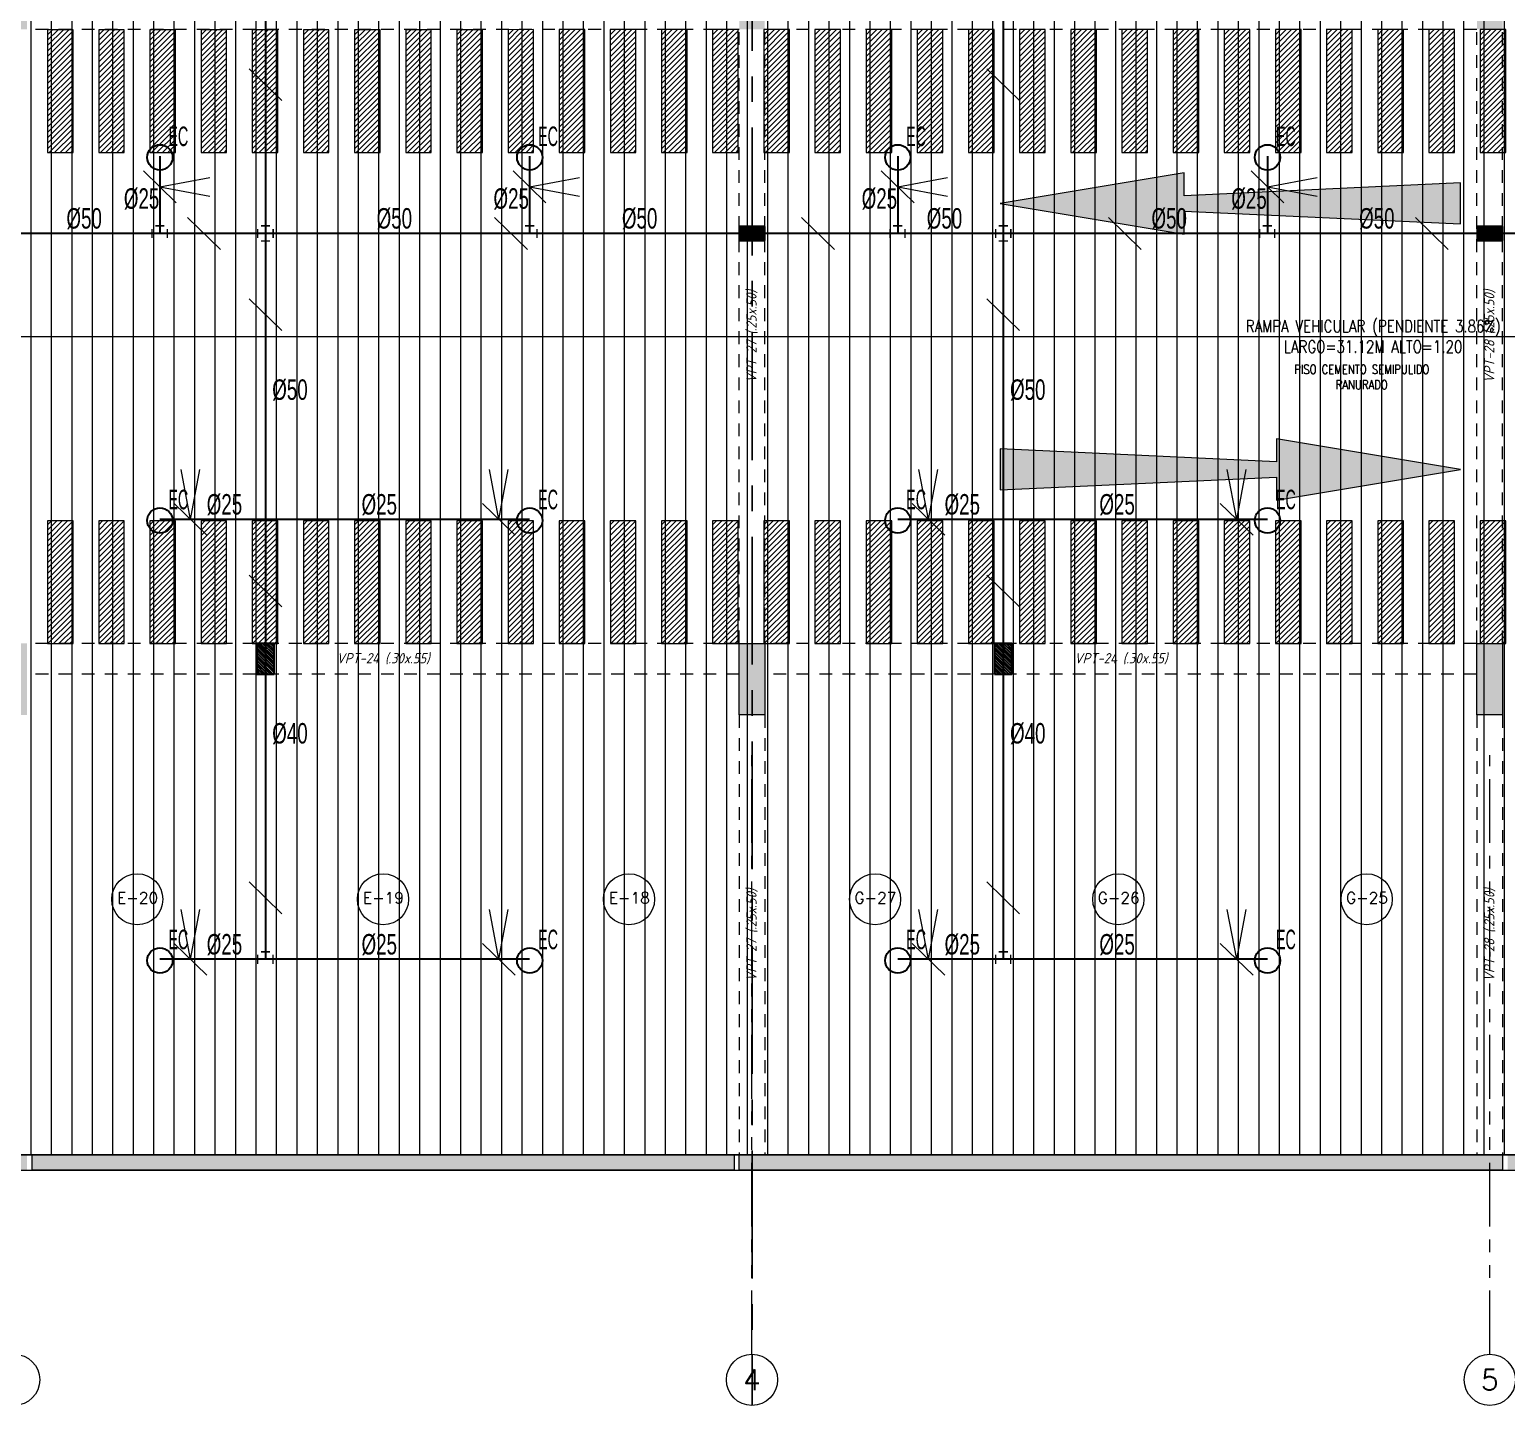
# Model space of a CAD drawing. Header units: millimetres. Extents: x 2085 to 2829, y 1347 to 1643.
# Drawn here: x 2127.97 to 2142.4, y 1440.64 to 1454.09 of the extents above; entities that cross this region are included whole.
import ezdxf
from ezdxf.enums import TextEntityAlignment as Align

# ---------------------------------------------------------------- set-up
doc = ezdxf.new("R2010")
doc.units = ezdxf.units.MM
for name, pattern in [('CENTER', [2, 1.25, -0.25, 0.25, -0.25]), ('DASHED2', [0.375, 0.25, -0.125]), ('HIDDEN', [0.375, 0.25, -0.125]), ('HIDDEN2', [0.1875, 0.125, -0.0625]), ('PHANTOM', [2.5, 1.25, -0.25, 0.25, -0.25, 0.25, -0.25]), ('PHANTOM2', [1.25, 0.625, -0.125, 0.125, -0.125, 0.125, -0.125])]:
    doc.linetypes.add(name, pattern=pattern)
doc.layers.get('0').update_dxf_attribs({"color": 251, "lineweight": 9})
for name, color, linetype, lineweight in [('000 SOS 911 - ACCESORIOS ACI', 3, 'Continuous', 20), ('000 SOS 911 ACCESORIOS', 3, 'Continuous', 20), ('000 SOS 911 ROCIADORES', 5, 'Continuous', 25), ('000 SOS 911 TEXTOS ACI', 7, 'Continuous', 9), ('000 SOS 911 TUB. ENTERRADA  ACI', 5, 'DASHED2', 25), ('000 SOS 911 TUBERIA ACI', 3, 'Continuous', 25), ('A-EJES', 251, 'PHANTOM', 9), ('A-ESTRUCTURA-HATCH', 251, 'Continuous', 13), ('A-ESTRUCTURA-PLACAS', 251, 'Continuous', 13), ('A-ESTRUCTURA-VIGAS', 251, 'HIDDEN2', 13), ('A-HATCH', 251, 'Continuous', 9), ('A-LINEAS', 251, 'Continuous', 9), ('A-MUROS', 251, 'Continuous', 9), ('A-NUMERO ESTAC', 251, 'Continuous', 13), ('A-TEXTO-ACABADO PISO', 251, 'Continuous', 13), ('A-TEXTO-AMBIENTES', 251, 'Continuous', 9), ('A-TEXTO-INDICACIONES', 251, 'Continuous', 13), ('CIRCULACION PEATONAL', 251, 'Continuous', 13)]:
    doc.layers.add(name, color=color, linetype=linetype, lineweight=lineweight)
doc.layers.add('A-ETAPAS', color=251, linetype='Continuous', lineweight=9, plot=False)
doc.layers.add('A_50_Vigas Chata', color=251, linetype='HIDDEN', lineweight=13, plot=False)
doc.styles.add('APPIA -TEXTOS-GENERALES', font='isocp.shx', dxfattribs={"oblique": 15})
doc.styles.add('PIPE', font='ARIALN.TTF', dxfattribs={"width": 0.8})
doc.styles.add('ROMANS', font='romans.shx', dxfattribs={"width": 0.8})

# ---------------------------------------------------------------- blocks, each defined once
blk = doc.blocks.new('002')
at = {"layer": '000 SOS 911 ROCIADORES'}
blk.add_circle((2884.506, 1470.177, 0), 0.0952, dxfattribs=at)
at = {"layer": '000 SOS 911 ROCIADORES', "color": 5, "style": 'PIPE', "width": 0.641273}
blk.add_text('EC', height=0.1469, dxfattribs=at).set_placement((2884.569, 1470.262, 0), (2884.719, 1470.262, 0), align=Align.FIT)
blk = doc.blocks.new('003')
at = {"layer": '000 SOS 911 ROCIADORES', "xscale": 1.3, "yscale": 1.3, "zscale": 1.3}
blk.add_blockref('002', (-841.839, -416.766, 0), dxfattribs=at)
blk = doc.blocks.new('PASE EN VIGA')
at = {"layer": '000 SOS 911 TUB. ENTERRADA  ACI'}
h = blk.add_hatch(dxfattribs=at)
h.set_pattern_fill('ANSI31', color=6, scale=0.0046)
h.paths.add_polyline_path([(2188.783, 1180.57), (2188.783, 1180.71), (2188.533, 1180.71), (2188.533, 1180.57)])
at = {"layer": '000 SOS 911 TUB. ENTERRADA  ACI', "color": 6, "linetype": 'ByBlock'}
blk.add_lwpolyline([(2188.533, 1180.57), (2188.783, 1180.57), (2188.783, 1180.71), (2188.533, 1180.71)], close=True, dxfattribs=at)
blk = doc.blocks.new('007')
at = {"layer": '000 SOS 911 - ACCESORIOS ACI'}
for q in [(26830.838, -4054.765, 0), (26831.022, -4054.765, 0)]:
    blk.add_line((26830.93, -4055.252, 0), q, dxfattribs=at)
blk = doc.blocks.new('ACCS.ELBOW.90')
at = {"layer": '000 SOS 911 - ACCESORIOS ACI', "color": 100}
for p, q in [((0.098, 0.168), (-0.098, 0.168)), ((0.168, -0.098), (0.168, 0.098))]:
    blk.add_line(p, q, dxfattribs=at)
at = {"layer": '000 SOS 911 - ACCESORIOS ACI', "color": 9}
for p in [(0, 0.168), (0.168, 0)]:
    blk.add_line(p, (0, 0), dxfattribs=at)
blk = doc.blocks.new('EST P2')
at = {"layer": 'A-ESTRUCTURA-HATCH'}
h = blk.add_hatch(color=256, dxfattribs=at)
h.dxf.hatch_style = 1
h.paths.add_polyline_path([(-19.425, 5.95), (-23.374, 5.95), (-23.374, 5), (-25.49, 5), (-25.49, 4.85), (-23.224, 4.85), (-23.224, 5.75), (-19.575, 5.75), (-19.575, 4.85), (-18.03, 4.85), (-18.03, 5), (-19.425, 5)])
h.paths.add_polyline_path([(-25.54, 5), (-32.4, 5), (-32.4, 4.85), (-25.54, 4.85)])
h.paths.add_polyline_path([(-32.45, 5), (-39.91, 5), (-39.91, 4.85), (-32.45, 4.85)])
h.paths.add_polyline_path([(-39.96, 5), (-44.735, 5), (-44.735, 4.85), (-39.96, 4.85)])
h.paths.add_polyline_path([(-44.785, 5.05), (-45.035, 5.05), (-45.035, 0.15), (-47.24, 0.15), (-47.24, -0.15), (-44.785, -0.15)])
h.paths.add_polyline_path([(-46.99, -0.2), (-47.24, -0.2), (-47.24, -6.1), (-46.99, -6.1)])
h.paths.add_polyline_path([(-46.99, -6.15), (-47.24, -6.15), (-47.24, -11.4), (-46.99, -11.4)])
h.paths.add_polyline_path([(-39.96, -11.15), (-46.94, -11.15), (-46.94, -11.3), (-39.96, -11.3)])
h.paths.add_polyline_path([(-32.45, -11.15), (-39.91, -11.15), (-39.91, -11.3), (-32.45, -11.3)])
h.paths.add_polyline_path([(-25.54, -11.15), (-32.4, -11.15), (-32.4, -11.3), (-25.54, -11.3)])
h.paths.add_polyline_path([(-18.03, -11.15), (-25.49, -11.15), (-25.49, -11.3), (-18.03, -11.3)])
h.paths.add_polyline_path([(-11.12, -11.15), (-17.98, -11.15), (-17.98, -11.3), (-11.12, -11.3)])
h.paths.add_polyline_path([(-3.61, -11.15), (-11.07, -11.15), (-11.07, -11.3), (-3.61, -11.3)])
h.paths.add_polyline_path([(3.6, -11.15), (-3.56, -11.15), (-3.56, -11.3), (3.6, -11.3)])
h.paths.add_polyline_path([(12.2, -11.15), (3.65, -11.15), (3.65, -11.3), (12.2, -11.3)])
h.paths.add_polyline_path([(18.02, -11.15), (12.25, -11.15), (12.25, -11.3), (18.02, -11.3)])
h.paths.add_polyline_path([(23.02, -11.15), (18.07, -11.15), (18.07, -11.3), (23.02, -11.3)])
h.paths.add_polyline_path([(30.23, -11.15), (23.07, -11.15), (23.07, -11.3), (30.23, -11.3)])
h.paths.add_polyline_path([(35.53, -11.15), (30.28, -11.15), (30.28, -11.3), (35.53, -11.3)])
h.paths.add_polyline_path([(43.04, -11.15), (35.58, -11.15), (35.58, -11.3), (43.04, -11.3)])
h.paths.add_polyline_path([(49.95, -11.15), (43.09, -11.15), (43.09, -11.3), (49.95, -11.3)])
h.paths.add_polyline_path([(57.46, -11.15), (50, -11.15), (50, -11.3), (57.46, -11.3)])
h.paths.add_polyline_path([(64.37, -11.15), (57.51, -11.15), (57.51, -11.3), (64.37, -11.3)])
h.paths.add_polyline_path([(71.88, -11.15), (64.42, -11.15), (64.42, -11.3), (71.88, -11.3)])
h.paths.add_polyline_path([(59.801, -0.15), (60.001, -0.15, -0.616916), (65.272, 2.496), (65.272, -0.15), (65.422, -0.15), (65.422, 2.378, -0.221665), (66.601, -0.15), (66.801, -0.15, 0.99999)], flags=0)
h.paths.add_polyline_path([(72.801, -0.15), (73.001, -0.15, 1), (53.601, -0.15), (53.801, -0.15, -1)])
h.paths.add_polyline_path([(53.376, 5), (51.865, 5), (51.865, 4.85), (53.376, 4.85)])
h.paths.add_polyline_path([(51.865, 5), (47.915, 5), (47.915, -0.15), (50.25, -0.15), (50.25, 0), (48.065, 0), (48.065, 2.05), (50.015, 2.05), (50.015, 2.2), (48.065, 2.2), (48.065, 4.85), (51.715, 4.85), (51.715, 1.9), (51.865, 1.9), (51.865, 4.85), (51.865, 4.85)])
h.paths.add_polyline_path([(47.865, 5), (43.09, 5), (43.09, 4.85), (47.865, 4.85)])
h.paths.add_polyline_path([(43.04, 5), (35.58, 5), (35.58, 4.85), (43.04, 4.85)])
h.paths.add_polyline_path([(32.726, 5.95), (28.776, 5.95), (28.776, 5), (23.07, 5), (23.07, 4.85), (28.926, 4.85), (28.926, 5.75), (32.576, 5.75), (32.576, 4.85), (35.53, 4.85), (35.53, 5), (32.726, 5)])
h.paths.add_polyline_path([(23.02, 5), (18.07, 5), (18.07, 4.85), (23.02, 4.85)])
h.paths.add_polyline_path([(18.02, 5), (12.25, 5), (12.25, 4.85), (18.02, 4.85)])
h.paths.add_polyline_path([(12.2, 5), (5.876, 5), (5.876, 4.85), (12.2, 4.85)])
h.paths.add_polyline_path([(3.775, 5), (-3.56, 5), (-3.56, 4.85), (-0.175, 4.85), (-0.175, -0.151), (1.925, -0.151), (1.925, 0), (-0.025, 0), (-0.025, 2.05), (3.775, 2.05), (3.775, 2.2), (-0.025, 2.2), (-0.025, 4.85), (3.625, 4.85), (3.625, 3.2), (3.775, 3.2)])
h.paths.add_polyline_path([(-3.61, 5), (-11.07, 5), (-11.07, 4.85), (-3.61, 4.85)])
h.paths.add_polyline_path([(-11.12, 5), (-17.98, 5), (-17.98, 4.85), (-11.12, 4.85)])
h = blk.add_hatch(color=256, dxfattribs=at)
h.dxf.hatch_style = 1
h.paths.add_polyline_path([(-3.56, -6.15), (-3.31, -6.15), (-3.31, -6.85), (-3.56, -6.85)])
h.paths.add_polyline_path([(-3.56, 0.55), (-3.31, 0.55), (-3.31, -0.15), (-3.56, -0.15)])
h.paths.add_polyline_path([(-3.86, -6.15), (-3.61, -6.15), (-3.61, -6.85), (-3.86, -6.85)])
h.paths.add_polyline_path([(-3.86, 0.55), (-3.61, 0.55), (-3.61, -0.15), (-3.86, -0.15)])
h.paths.add_polyline_path([(-11.07, -6.15), (-10.82, -6.15), (-10.82, -6.85), (-11.07, -6.85)])
h.paths.add_polyline_path([(-11.07, 0.55), (-10.82, 0.55), (-10.82, -0.15), (-11.07, -0.15)])
h.paths.add_polyline_path([(-18.28, -6.15), (-18.03, -6.15), (-18.03, -6.85), (-18.28, -6.85)])
h.paths.add_polyline_path([(-18.28, 0.55), (-18.03, 0.55), (-18.03, -0.15), (-18.28, -0.15)])
h.paths.add_polyline_path([(-25.49, -6.15), (-25.24, -6.15), (-25.24, -6.85), (-25.49, -6.85)])
h.paths.add_polyline_path([(-25.49, 0.55), (-25.24, 0.55), (-25.24, -0.15), (-25.49, -0.15)])
h.paths.add_polyline_path([(-32.7, -6.15), (-32.45, -6.15), (-32.45, -6.85), (-32.7, -6.85)])
h.paths.add_polyline_path([(-32.7, 0.55), (-32.45, 0.55), (-32.45, -0.15), (-32.7, -0.15)])
h.paths.add_polyline_path([(-39.91, -6.15), (-39.66, -6.15), (-39.66, -6.85), (-39.91, -6.85)])
h.paths.add_polyline_path([(-39.91, 0.55), (-39.66, 0.55), (-39.66, -0.15), (-39.91, -0.15)])
h.paths.add_polyline_path([(3.65, -6.15), (3.9, -6.15), (3.9, -6.85), (3.65, -6.85)])
h.paths.add_polyline_path([(3.626, 0.55), (3.9, 0.55), (3.9, -0.15), (3.626, -0.15)])
h.paths.add_polyline_path([(42.79, -6.15), (43.04, -6.15), (43.04, -6.85), (42.79, -6.85)])
h.paths.add_polyline_path([(42.79, 0.55), (43.04, 0.55), (43.04, -0.15), (42.79, -0.15)])
h.paths.add_polyline_path([(35.58, -6.15), (35.83, -6.15), (35.83, -6.85), (35.58, -6.85)])
h.paths.add_polyline_path([(35.58, 0.55), (35.83, 0.55), (35.83, -0.15), (35.58, -0.15)])
h.paths.add_polyline_path([(35.28, -6.15), (35.53, -6.15), (35.53, -6.85), (35.28, -6.85)])
h.paths.add_polyline_path([(35.28, 0.55), (35.53, 0.55), (35.53, -0.15), (35.28, -0.15)])
h.paths.add_polyline_path([(30.28, -6.15), (30.53, -6.15), (30.53, -6.85), (30.28, -6.85)])
h.paths.add_polyline_path([(30.28, 0.55), (30.53, 0.55), (30.53, -0.15), (30.28, -0.15)])
h.paths.add_polyline_path([(23.07, -6.15), (23.32, -6.15), (23.32, -6.85), (23.07, -6.85)])
h.paths.add_polyline_path([(23.07, 0.55), (23.32, 0.55), (23.32, -0.15), (23.07, -0.15)])
h.paths.add_polyline_path([(18.07, -6.15), (18.32, -6.15), (18.32, -6.85), (18.07, -6.85)])
h.paths.add_polyline_path([(18.07, 0.55), (18.32, 0.55), (18.32, -0.15), (18.07, -0.15)])
h.paths.add_polyline_path([(10.86, -6.15), (11.11, -6.15), (11.11, -6.85), (10.86, -6.85)])
h.paths.add_polyline_path([(10.86, 0.55), (11.11, 0.55), (11.11, -0.15), (10.86, -0.15)])
h.paths.add_polyline_path([(71.63, -6.15), (71.88, -6.15), (71.88, -6.85), (71.63, -6.85)])
h.paths.add_polyline_path([(64.42, -6.15), (64.67, -6.15), (64.67, -6.85), (64.42, -6.85)])
h.paths.add_polyline_path([(57.21, -6.15), (57.46, -6.15), (57.46, -6.85), (57.21, -6.85)])
h.paths.add_polyline_path([(50, -6.15), (50.25, -6.15), (50.25, -6.85), (50, -6.85)])
at = {"layer": 'A-ESTRUCTURA-PLACAS'}
for points in [[(-25.49, -6.15), (-25.24, -6.15), (-25.24, -6.85), (-25.49, -6.85)], [(-18.28, -6.15), (-18.03, -6.15), (-18.03, -6.85), (-18.28, -6.85)], [(-25.54, -11.3), (-32.4, -11.3), (-32.4, -11.15), (-25.54, -11.15)]]:
    blk.add_lwpolyline(points, close=True, dxfattribs=at)
blk.add_lwpolyline([(-18.03, -11.15), (-18.03, -11.3), (-25.49, -11.3), (-25.49, -11.15), (-18.03, -11.15)], dxfattribs=at)
at = {"layer": 'A-ESTRUCTURA-VIGAS'}
for points in [[(-25.49, -0.15), (-32.45, -0.15)], [(-25.49, -6.15), (-25.49, -0.15)], [(-25.24, -6.15), (-25.24, -0.15)], [(-18.28, -0.15), (-25.24, -0.15)], [(-18.28, -6.15), (-18.28, -0.15)], [(-18.03, -6.15), (-18.03, -0.15)], [(-25.49, -6.15), (-32.45, -6.15)], [(-18.28, -6.15), (-25.24, -6.15)], [(-25.49, -6.45), (-32.45, -6.45)], [(-18.28, -6.45), (-25.24, -6.45)], [(-25.49, -6.85), (-25.49, -11.15)], [(-25.24, -6.85), (-25.24, -11.15)], [(-18.28, -6.85), (-18.28, -11.15)], [(-18.03, -6.85), (-18.03, -11.15)]]:
    blk.add_lwpolyline(points, dxfattribs=at)
at = {"layer": 'A_50_Vigas Chata', "char_height": 0.1, "attachment_point": 5, "rotation": 90, "style": 'APPIA -TEXTOS-GENERALES'}
for s, insert in [('VPT-27 (.25x.50)', (-25.365, -3.15)), ('VPT-28 (.25x.50)', (-18.155, -3.15)), ('VPT-27 (.25x.50)', (-25.365, -9)), ('VPT-28 (.25x.50)', (-18.155, -9))]:
    blk.add_mtext(s, dxfattribs=dict(at, insert=insert))
at = {"layer": 'A_50_Vigas Chata', "char_height": 0.1, "attachment_point": 5, "style": 'APPIA -TEXTOS-GENERALES'}
for insert in [(-28.97, -6.3), (-21.76, -6.3)]:
    blk.add_mtext('VPT-24 (.30x.55)', dxfattribs=dict(at, insert=insert))
blk = doc.blocks.new('*U225')
at = {"layer": 'CIRCULACION PEATONAL'}
h = blk.add_hatch(dxfattribs=at)
h.set_pattern_fill('ANSI31', color=256, scale=0.3)
h.set_pattern_definition([(45, (88.250368, 0), (-0.0265165, 0.0265165), [])])
h.paths.add_polyline_path([(88.547, 0.228), (88.297, 0.228), (88.297, -0.972), (88.547, -0.972)])
h = blk.add_hatch(dxfattribs=at)
h.set_pattern_fill('ANSI31', color=256, scale=0.3)
h.set_pattern_definition([(45, (88.750368, 0), (-0.0265165, 0.0265165), [])])
h.paths.add_polyline_path([(89.047, 0.228), (88.797, 0.228), (88.797, -0.972), (89.047, -0.972)])
h = blk.add_hatch(dxfattribs=at)
h.set_pattern_fill('ANSI31', color=256, scale=0.3)
h.set_pattern_definition([(45, (89.250368, 0), (-0.0265165, 0.0265165), [])])
h.paths.add_polyline_path([(89.547, 0.228), (89.297, 0.228), (89.297, -0.972), (89.547, -0.972)])
h = blk.add_hatch(dxfattribs=at)
h.set_pattern_fill('ANSI31', color=256, scale=0.3)
h.set_pattern_definition([(45, (89.750368, 0), (-0.0265165, 0.0265165), [])])
h.paths.add_polyline_path([(90.047, 0.228), (89.797, 0.228), (89.797, -0.972), (90.047, -0.972)])
h = blk.add_hatch(dxfattribs=at)
h.set_pattern_fill('ANSI31', color=256, scale=0.3)
h.set_pattern_definition([(45, (90.250368, 0), (-0.0265165, 0.0265165), [])])
h.paths.add_polyline_path([(90.547, 0.228), (90.297, 0.228), (90.297, -0.972), (90.547, -0.972)])
h = blk.add_hatch(dxfattribs=at)
h.set_pattern_fill('ANSI31', color=256, scale=0.3)
h.set_pattern_definition([(45, (90.750368, 0), (-0.0265165, 0.0265165), [])])
h.paths.add_polyline_path([(91.047, 0.228), (90.797, 0.228), (90.797, -0.972), (91.047, -0.972)])
h = blk.add_hatch(dxfattribs=at)
h.set_pattern_fill('ANSI31', color=256, scale=0.3)
h.set_pattern_definition([(45, (91.250368, 0), (-0.0265165, 0.0265165), [])])
h.paths.add_polyline_path([(91.547, 0.228), (91.297, 0.228), (91.297, -0.972), (91.547, -0.972)])
h = blk.add_hatch(dxfattribs=at)
h.set_pattern_fill('ANSI31', color=256, scale=0.3)
h.set_pattern_definition([(45, (91.750368, 0), (-0.0265165, 0.0265165), [])])
h.paths.add_polyline_path([(92.047, 0.228), (91.797, 0.228), (91.797, -0.972), (92.047, -0.972)])
h = blk.add_hatch(dxfattribs=at)
h.set_pattern_fill('ANSI31', color=256, scale=0.3)
h.set_pattern_definition([(45, (92.250368, 0), (-0.0265165, 0.0265165), [])])
h.paths.add_polyline_path([(92.547, 0.228), (92.297, 0.228), (92.297, -0.972), (92.547, -0.972)])
h = blk.add_hatch(dxfattribs=at)
h.set_pattern_fill('ANSI31', color=256, scale=0.3)
h.set_pattern_definition([(45, (92.750368, 0), (-0.0265165, 0.0265165), [])])
h.paths.add_polyline_path([(93.047, 0.228), (92.797, 0.228), (92.797, -0.972), (93.047, -0.972)])
h = blk.add_hatch(dxfattribs=at)
h.set_pattern_fill('ANSI31', color=256, scale=0.3)
h.set_pattern_definition([(45, (93.250368, 0), (-0.0265165, 0.0265165), [])])
h.paths.add_polyline_path([(93.547, 0.228), (93.297, 0.228), (93.297, -0.972), (93.547, -0.972)])
h = blk.add_hatch(dxfattribs=at)
h.set_pattern_fill('ANSI31', color=256, scale=0.3)
h.set_pattern_definition([(45, (93.750368, 0), (-0.0265165, 0.0265165), [])])
h.paths.add_polyline_path([(94.047, 0.228), (93.797, 0.228), (93.797, -0.972), (94.047, -0.972)])
h = blk.add_hatch(dxfattribs=at)
h.set_pattern_fill('ANSI31', color=256, scale=0.3)
h.set_pattern_definition([(45, (94.250368, 0), (-0.0265165, 0.0265165), [])])
h.paths.add_polyline_path([(94.547, 0.228), (94.297, 0.228), (94.297, -0.972), (94.547, -0.972)])
h = blk.add_hatch(dxfattribs=at)
h.set_pattern_fill('ANSI31', color=256, scale=0.3)
h.set_pattern_definition([(45, (94.750368, 0), (-0.0265165, 0.0265165), [])])
h.paths.add_polyline_path([(95.047, 0.228), (94.797, 0.228), (94.797, -0.972), (95.047, -0.972)])
h = blk.add_hatch(dxfattribs=at)
h.set_pattern_fill('ANSI31', color=256, scale=0.3)
h.set_pattern_definition([(45, (95.250368, 0), (-0.0265165, 0.0265165), [])])
h.paths.add_polyline_path([(95.547, 0.228), (95.297, 0.228), (95.297, -0.972), (95.547, -0.972)])
h = blk.add_hatch(dxfattribs=at)
h.set_pattern_fill('ANSI31', color=256, scale=0.3)
h.set_pattern_definition([(45, (95.750368, 0), (-0.0265165, 0.0265165), [])])
h.paths.add_polyline_path([(96.047, 0.228), (95.797, 0.228), (95.797, -0.972), (96.047, -0.972)])
h = blk.add_hatch(dxfattribs=at)
h.set_pattern_fill('ANSI31', color=256, scale=0.3)
h.set_pattern_definition([(45, (96.250368, 0), (-0.0265165, 0.0265165), [])])
h.paths.add_polyline_path([(96.547, 0.228), (96.297, 0.228), (96.297, -0.972), (96.547, -0.972)])
h = blk.add_hatch(dxfattribs=at)
h.set_pattern_fill('ANSI31', color=256, scale=0.3)
h.set_pattern_definition([(45, (96.750368, 0), (-0.0265165, 0.0265165), [])])
h.paths.add_polyline_path([(97.047, 0.228), (96.797, 0.228), (96.797, -0.972), (97.047, -0.972)])
h = blk.add_hatch(dxfattribs=at)
h.set_pattern_fill('ANSI31', color=256, scale=0.3)
h.set_pattern_definition([(45, (97.250368, 0), (-0.0265165, 0.0265165), [])])
h.paths.add_polyline_path([(97.547, 0.228), (97.297, 0.228), (97.297, -0.972), (97.547, -0.972)])
h = blk.add_hatch(dxfattribs=at)
h.set_pattern_fill('ANSI31', color=256, scale=0.3)
h.set_pattern_definition([(45, (97.750368, 0), (-0.0265165, 0.0265165), [])])
h.paths.add_polyline_path([(98.047, 0.228), (97.797, 0.228), (97.797, -0.972), (98.047, -0.972)])
h = blk.add_hatch(dxfattribs=at)
h.set_pattern_fill('ANSI31', color=256, scale=0.3)
h.set_pattern_definition([(45, (98.250368, 0), (-0.0265165, 0.0265165), [])])
h.paths.add_polyline_path([(98.547, 0.228), (98.297, 0.228), (98.297, -0.972), (98.547, -0.972)])
h = blk.add_hatch(dxfattribs=at)
h.set_pattern_fill('ANSI31', color=256, scale=0.3)
h.set_pattern_definition([(45, (98.750368, 0), (-0.0265165, 0.0265165), [])])
h.paths.add_polyline_path([(99.047, 0.228), (98.797, 0.228), (98.797, -0.972), (99.047, -0.972)])
h = blk.add_hatch(dxfattribs=at)
h.set_pattern_fill('ANSI31', color=256, scale=0.3)
h.set_pattern_definition([(45, (99.250368, 0), (-0.0265165, 0.0265165), [])])
h.paths.add_polyline_path([(99.547, 0.228), (99.297, 0.228), (99.297, -0.972), (99.547, -0.972)])
h = blk.add_hatch(dxfattribs=at)
h.set_pattern_fill('ANSI31', color=256, scale=0.3)
h.set_pattern_definition([(45, (99.750368, 0), (-0.0265165, 0.0265165), [])])
h.paths.add_polyline_path([(100.047, 0.228), (99.797, 0.228), (99.797, -0.972), (100.047, -0.972)])
h = blk.add_hatch(dxfattribs=at)
h.set_pattern_fill('ANSI31', color=256, scale=0.3)
h.set_pattern_definition([(45, (100.250368, 0), (-0.0265165, 0.0265165), [])])
h.paths.add_polyline_path([(100.547, 0.228), (100.297, 0.228), (100.297, -0.972), (100.547, -0.972)])
h = blk.add_hatch(dxfattribs=at)
h.set_pattern_fill('ANSI31', color=256, scale=0.3)
h.set_pattern_definition([(45, (100.750368, 0), (-0.0265165, 0.0265165), [])])
h.paths.add_polyline_path([(101.047, 0.228), (100.797, 0.228), (100.797, -0.972), (101.047, -0.972)])
h = blk.add_hatch(dxfattribs=at)
h.set_pattern_fill('ANSI31', color=256, scale=0.3)
h.set_pattern_definition([(45, (101.250368, 0), (-0.0265165, 0.0265165), [])])
h.paths.add_polyline_path([(101.547, 0.228), (101.297, 0.228), (101.297, -0.972), (101.547, -0.972)])
h = blk.add_hatch(dxfattribs=at)
h.set_pattern_fill('ANSI31', color=256, scale=0.3)
h.set_pattern_definition([(45, (101.750368, 0), (-0.0265165, 0.0265165), [])])
h.paths.add_polyline_path([(102.047, 0.228), (101.797, 0.228), (101.797, -0.972), (102.047, -0.972)])
h = blk.add_hatch(dxfattribs=at)
h.set_pattern_fill('ANSI31', color=256, scale=0.3)
h.set_pattern_definition([(45, (102.250368, 0), (-0.0265165, 0.0265165), [])])
h.paths.add_polyline_path([(102.547, 0.228), (102.297, 0.228), (102.297, -0.972), (102.547, -0.972)])
for points in [[(88.297, -0.972), (88.547, -0.972), (88.547, 0.228), (88.297, 0.228)], [(88.797, -0.972), (89.047, -0.972), (89.047, 0.228), (88.797, 0.228)], [(89.297, -0.972), (89.547, -0.972), (89.547, 0.228), (89.297, 0.228)], [(89.797, -0.972), (90.047, -0.972), (90.047, 0.228), (89.797, 0.228)], [(90.297, -0.972), (90.547, -0.972), (90.547, 0.228), (90.297, 0.228)], [(90.797, -0.972), (91.047, -0.972), (91.047, 0.228), (90.797, 0.228)], [(91.297, -0.972), (91.547, -0.972), (91.547, 0.228), (91.297, 0.228)], [(91.797, -0.972), (92.047, -0.972), (92.047, 0.228), (91.797, 0.228)], [(92.297, -0.972), (92.547, -0.972), (92.547, 0.228), (92.297, 0.228)], [(92.797, -0.972), (93.047, -0.972), (93.047, 0.228), (92.797, 0.228)], [(93.297, -0.972), (93.547, -0.972), (93.547, 0.228), (93.297, 0.228)], [(93.797, -0.972), (94.047, -0.972), (94.047, 0.228), (93.797, 0.228)], [(94.297, -0.972), (94.547, -0.972), (94.547, 0.228), (94.297, 0.228)], [(94.797, -0.972), (95.047, -0.972), (95.047, 0.228), (94.797, 0.228)], [(95.297, -0.972), (95.547, -0.972), (95.547, 0.228), (95.297, 0.228)], [(95.797, -0.972), (96.047, -0.972), (96.047, 0.228), (95.797, 0.228)], [(96.297, -0.972), (96.547, -0.972), (96.547, 0.228), (96.297, 0.228)], [(96.797, -0.972), (97.047, -0.972), (97.047, 0.228), (96.797, 0.228)], [(97.297, -0.972), (97.547, -0.972), (97.547, 0.228), (97.297, 0.228)], [(97.797, -0.972), (98.047, -0.972), (98.047, 0.228), (97.797, 0.228)], [(98.297, -0.972), (98.547, -0.972), (98.547, 0.228), (98.297, 0.228)], [(98.797, -0.972), (99.047, -0.972), (99.047, 0.228), (98.797, 0.228)], [(99.297, -0.972), (99.547, -0.972), (99.547, 0.228), (99.297, 0.228)], [(99.797, -0.972), (100.047, -0.972), (100.047, 0.228), (99.797, 0.228)], [(100.297, -0.972), (100.547, -0.972), (100.547, 0.228), (100.297, 0.228)], [(100.797, -0.972), (101.047, -0.972), (101.047, 0.228), (100.797, 0.228)], [(101.297, -0.972), (101.547, -0.972), (101.547, 0.228), (101.297, 0.228)], [(101.797, -0.972), (102.047, -0.972), (102.047, 0.228), (101.797, 0.228)], [(102.297, -0.972), (102.547, -0.972), (102.547, 0.228), (102.297, 0.228)]]:
    blk.add_lwpolyline(points, close=True, dxfattribs=at)
blk = doc.blocks.new('EJES 1P')
at = {"layer": 'A-EJES', "linetype": 'PHANTOM2'}
for points in [[(19.644, -18.151), (19.644, -12.292)], [(26.854, -18.151), (26.854, -12.292)]]:
    blk.add_lwpolyline(points, dxfattribs=at)
at = {"layer": 'A-EJES', "linetype": 'Continuous'}
for centre in [(12.434, -18.398), (19.644, -18.398), (26.854, -18.398)]:
    blk.add_circle(centre, 0.25, dxfattribs=at)
at = {"layer": 'A-EJES', "linetype": 'Continuous', "style": 'ROMANS'}
for s, p in [('4', (19.644, -18.398)), ('5', (26.854, -18.398))]:
    blk.add_text(s, height=0.2, dxfattribs=at).set_placement(p, align=Align.MIDDLE_CENTER)
blk = doc.blocks.new('*U223')
at = {"layer": 'CIRCULACION PEATONAL'}
h = blk.add_hatch(dxfattribs=at)
h.set_pattern_fill('ANSI31', color=256, scale=0.3)
h.set_pattern_definition([(45, (79.250368, 0), (-0.0265165, 0.0265165), [])])
h.paths.add_polyline_path([(79.547, 0.228), (79.297, 0.228), (79.297, -0.972), (79.547, -0.972)])
h = blk.add_hatch(dxfattribs=at)
h.set_pattern_fill('ANSI31', color=256, scale=0.3)
h.set_pattern_definition([(45, (79.750368, 0), (-0.0265165, 0.0265165), [])])
h.paths.add_polyline_path([(80.047, 0.228), (79.797, 0.228), (79.797, -0.972), (80.047, -0.972)])
h = blk.add_hatch(dxfattribs=at)
h.set_pattern_fill('ANSI31', color=256, scale=0.3)
h.set_pattern_definition([(45, (80.250368, 0), (-0.0265165, 0.0265165), [])])
h.paths.add_polyline_path([(80.547, 0.228), (80.297, 0.228), (80.297, -0.972), (80.547, -0.972)])
h = blk.add_hatch(dxfattribs=at)
h.set_pattern_fill('ANSI31', color=256, scale=0.3)
h.set_pattern_definition([(45, (80.750368, 0), (-0.0265165, 0.0265165), [])])
h.paths.add_polyline_path([(81.047, 0.228), (80.797, 0.228), (80.797, -0.972), (81.047, -0.972)])
h = blk.add_hatch(dxfattribs=at)
h.set_pattern_fill('ANSI31', color=256, scale=0.3)
h.set_pattern_definition([(45, (81.250368, 0), (-0.0265165, 0.0265165), [])])
h.paths.add_polyline_path([(81.547, 0.228), (81.297, 0.228), (81.297, -0.972), (81.547, -0.972)])
h = blk.add_hatch(dxfattribs=at)
h.set_pattern_fill('ANSI31', color=256, scale=0.3)
h.set_pattern_definition([(45, (81.750368, 0), (-0.0265165, 0.0265165), [])])
h.paths.add_polyline_path([(82.047, 0.228), (81.797, 0.228), (81.797, -0.972), (82.047, -0.972)])
h = blk.add_hatch(dxfattribs=at)
h.set_pattern_fill('ANSI31', color=256, scale=0.3)
h.set_pattern_definition([(45, (82.250368, 0), (-0.0265165, 0.0265165), [])])
h.paths.add_polyline_path([(82.547, 0.228), (82.297, 0.228), (82.297, -0.972), (82.547, -0.972)])
h = blk.add_hatch(dxfattribs=at)
h.set_pattern_fill('ANSI31', color=256, scale=0.3)
h.set_pattern_definition([(45, (82.750368, 0), (-0.0265165, 0.0265165), [])])
h.paths.add_polyline_path([(83.047, 0.228), (82.797, 0.228), (82.797, -0.972), (83.047, -0.972)])
h = blk.add_hatch(dxfattribs=at)
h.set_pattern_fill('ANSI31', color=256, scale=0.3)
h.set_pattern_definition([(45, (83.250368, 0), (-0.0265165, 0.0265165), [])])
h.paths.add_polyline_path([(83.547, 0.228), (83.297, 0.228), (83.297, -0.972), (83.547, -0.972)])
h = blk.add_hatch(dxfattribs=at)
h.set_pattern_fill('ANSI31', color=256, scale=0.3)
h.set_pattern_definition([(45, (83.750368, 0), (-0.0265165, 0.0265165), [])])
h.paths.add_polyline_path([(84.047, 0.228), (83.797, 0.228), (83.797, -0.972), (84.047, -0.972)])
h = blk.add_hatch(dxfattribs=at)
h.set_pattern_fill('ANSI31', color=256, scale=0.3)
h.set_pattern_definition([(45, (84.250368, 0), (-0.0265165, 0.0265165), [])])
h.paths.add_polyline_path([(84.547, 0.228), (84.297, 0.228), (84.297, -0.972), (84.547, -0.972)])
h = blk.add_hatch(dxfattribs=at)
h.set_pattern_fill('ANSI31', color=256, scale=0.3)
h.set_pattern_definition([(45, (84.750368, 0), (-0.0265165, 0.0265165), [])])
h.paths.add_polyline_path([(85.047, 0.228), (84.797, 0.228), (84.797, -0.972), (85.047, -0.972)])
h = blk.add_hatch(dxfattribs=at)
h.set_pattern_fill('ANSI31', color=256, scale=0.3)
h.set_pattern_definition([(45, (85.250368, 0), (-0.0265165, 0.0265165), [])])
h.paths.add_polyline_path([(85.547, 0.228), (85.297, 0.228), (85.297, -0.972), (85.547, -0.972)])
h = blk.add_hatch(dxfattribs=at)
h.set_pattern_fill('ANSI31', color=256, scale=0.3)
h.set_pattern_definition([(45, (85.750368, 0), (-0.0265165, 0.0265165), [])])
h.paths.add_polyline_path([(86.047, 0.228), (85.797, 0.228), (85.797, -0.972), (86.047, -0.972)])
h = blk.add_hatch(dxfattribs=at)
h.set_pattern_fill('ANSI31', color=256, scale=0.3)
h.set_pattern_definition([(45, (86.250368, 0), (-0.0265165, 0.0265165), [])])
h.paths.add_polyline_path([(86.547, 0.228), (86.297, 0.228), (86.297, -0.972), (86.547, -0.972)])
h = blk.add_hatch(dxfattribs=at)
h.set_pattern_fill('ANSI31', color=256, scale=0.3)
h.set_pattern_definition([(45, (86.750368, 0), (-0.0265165, 0.0265165), [])])
h.paths.add_polyline_path([(87.047, 0.228), (86.797, 0.228), (86.797, -0.972), (87.047, -0.972)])
h = blk.add_hatch(dxfattribs=at)
h.set_pattern_fill('ANSI31', color=256, scale=0.3)
h.set_pattern_definition([(45, (87.250368, 0), (-0.0265165, 0.0265165), [])])
h.paths.add_polyline_path([(87.547, 0.228), (87.297, 0.228), (87.297, -0.972), (87.547, -0.972)])
h = blk.add_hatch(dxfattribs=at)
h.set_pattern_fill('ANSI31', color=256, scale=0.3)
h.set_pattern_definition([(45, (87.750368, 0), (-0.0265165, 0.0265165), [])])
h.paths.add_polyline_path([(88.047, 0.228), (87.797, 0.228), (87.797, -0.972), (88.047, -0.972)])
h = blk.add_hatch(dxfattribs=at)
h.set_pattern_fill('ANSI31', color=256, scale=0.3)
h.set_pattern_definition([(45, (88.250368, 0), (-0.0265165, 0.0265165), [])])
h.paths.add_polyline_path([(88.547, 0.228), (88.297, 0.228), (88.297, -0.972), (88.547, -0.972)])
h = blk.add_hatch(dxfattribs=at)
h.set_pattern_fill('ANSI31', color=256, scale=0.3)
h.set_pattern_definition([(45, (88.750368, 0), (-0.0265165, 0.0265165), [])])
h.paths.add_polyline_path([(89.047, 0.228), (88.797, 0.228), (88.797, -0.972), (89.047, -0.972)])
h = blk.add_hatch(dxfattribs=at)
h.set_pattern_fill('ANSI31', color=256, scale=0.3)
h.set_pattern_definition([(45, (89.250368, 0), (-0.0265165, 0.0265165), [])])
h.paths.add_polyline_path([(89.547, 0.228), (89.297, 0.228), (89.297, -0.972), (89.547, -0.972)])
h = blk.add_hatch(dxfattribs=at)
h.set_pattern_fill('ANSI31', color=256, scale=0.3)
h.set_pattern_definition([(45, (89.750368, 0), (-0.0265165, 0.0265165), [])])
h.paths.add_polyline_path([(90.047, 0.228), (89.797, 0.228), (89.797, -0.972), (90.047, -0.972)])
h = blk.add_hatch(dxfattribs=at)
h.set_pattern_fill('ANSI31', color=256, scale=0.3)
h.set_pattern_definition([(45, (90.250368, 0), (-0.0265165, 0.0265165), [])])
h.paths.add_polyline_path([(90.547, 0.228), (90.297, 0.228), (90.297, -0.972), (90.547, -0.972)])
h = blk.add_hatch(dxfattribs=at)
h.set_pattern_fill('ANSI31', color=256, scale=0.3)
h.set_pattern_definition([(45, (90.750368, 0), (-0.0265165, 0.0265165), [])])
h.paths.add_polyline_path([(91.047, 0.228), (90.797, 0.228), (90.797, -0.972), (91.047, -0.972)])
h = blk.add_hatch(dxfattribs=at)
h.set_pattern_fill('ANSI31', color=256, scale=0.3)
h.set_pattern_definition([(45, (91.250368, 0), (-0.0265165, 0.0265165), [])])
h.paths.add_polyline_path([(91.547, 0.228), (91.297, 0.228), (91.297, -0.972), (91.547, -0.972)])
h = blk.add_hatch(dxfattribs=at)
h.set_pattern_fill('ANSI31', color=256, scale=0.3)
h.set_pattern_definition([(45, (91.750368, 0), (-0.0265165, 0.0265165), [])])
h.paths.add_polyline_path([(92.047, 0.228), (91.797, 0.228), (91.797, -0.972), (92.047, -0.972)])
h = blk.add_hatch(dxfattribs=at)
h.set_pattern_fill('ANSI31', color=256, scale=0.3)
h.set_pattern_definition([(45, (92.250368, 0), (-0.0265165, 0.0265165), [])])
h.paths.add_polyline_path([(92.547, 0.228), (92.297, 0.228), (92.297, -0.972), (92.547, -0.972)])
h = blk.add_hatch(dxfattribs=at)
h.set_pattern_fill('ANSI31', color=256, scale=0.3)
h.set_pattern_definition([(45, (92.750368, 0), (-0.0265165, 0.0265165), [])])
h.paths.add_polyline_path([(93.047, 0.228), (92.797, 0.228), (92.797, -0.972), (93.047, -0.972)])
h = blk.add_hatch(dxfattribs=at)
h.set_pattern_fill('ANSI31', color=256, scale=0.3)
h.set_pattern_definition([(45, (93.250368, 0), (-0.0265165, 0.0265165), [])])
h.paths.add_polyline_path([(93.547, 0.228), (93.297, 0.228), (93.297, -0.972), (93.547, -0.972)])
for points in [[(79.297, -0.972), (79.547, -0.972), (79.547, 0.228), (79.297, 0.228)], [(79.797, -0.972), (80.047, -0.972), (80.047, 0.228), (79.797, 0.228)], [(80.297, -0.972), (80.547, -0.972), (80.547, 0.228), (80.297, 0.228)], [(80.797, -0.972), (81.047, -0.972), (81.047, 0.228), (80.797, 0.228)], [(81.297, -0.972), (81.547, -0.972), (81.547, 0.228), (81.297, 0.228)], [(81.797, -0.972), (82.047, -0.972), (82.047, 0.228), (81.797, 0.228)], [(82.297, -0.972), (82.547, -0.972), (82.547, 0.228), (82.297, 0.228)], [(82.797, -0.972), (83.047, -0.972), (83.047, 0.228), (82.797, 0.228)], [(83.297, -0.972), (83.547, -0.972), (83.547, 0.228), (83.297, 0.228)], [(83.797, -0.972), (84.047, -0.972), (84.047, 0.228), (83.797, 0.228)], [(84.297, -0.972), (84.547, -0.972), (84.547, 0.228), (84.297, 0.228)], [(84.797, -0.972), (85.047, -0.972), (85.047, 0.228), (84.797, 0.228)], [(85.297, -0.972), (85.547, -0.972), (85.547, 0.228), (85.297, 0.228)], [(85.797, -0.972), (86.047, -0.972), (86.047, 0.228), (85.797, 0.228)], [(86.297, -0.972), (86.547, -0.972), (86.547, 0.228), (86.297, 0.228)], [(86.797, -0.972), (87.047, -0.972), (87.047, 0.228), (86.797, 0.228)], [(87.297, -0.972), (87.547, -0.972), (87.547, 0.228), (87.297, 0.228)], [(87.797, -0.972), (88.047, -0.972), (88.047, 0.228), (87.797, 0.228)], [(88.297, -0.972), (88.547, -0.972), (88.547, 0.228), (88.297, 0.228)], [(88.797, -0.972), (89.047, -0.972), (89.047, 0.228), (88.797, 0.228)], [(89.297, -0.972), (89.547, -0.972), (89.547, 0.228), (89.297, 0.228)], [(89.797, -0.972), (90.047, -0.972), (90.047, 0.228), (89.797, 0.228)], [(90.297, -0.972), (90.547, -0.972), (90.547, 0.228), (90.297, 0.228)], [(90.797, -0.972), (91.047, -0.972), (91.047, 0.228), (90.797, 0.228)], [(91.297, -0.972), (91.547, -0.972), (91.547, 0.228), (91.297, 0.228)], [(91.797, -0.972), (92.047, -0.972), (92.047, 0.228), (91.797, 0.228)], [(92.297, -0.972), (92.547, -0.972), (92.547, 0.228), (92.297, 0.228)], [(92.797, -0.972), (93.047, -0.972), (93.047, 0.228), (92.797, 0.228)], [(93.297, -0.972), (93.547, -0.972), (93.547, 0.228), (93.297, 0.228)]]:
    blk.add_lwpolyline(points, close=True, dxfattribs=at)
blk = doc.blocks.new('PO_GUARDIA CIVIL ESQ FAISANES_PLANTAS_Sotanos_REVA_2022.01.24 - copia$0$XREF_SOTANOS - ETAPA 1-2020.06.26$0$frr')
at = {"transparency": 33554687}
blk.add_hatch(color=8, dxfattribs=at).paths.add_polyline_path([(0.002, -0.011), (-0.002, -0.011), (-0.3, -1.8), (-0.075, -1.8), (-0.2, -4.5), (0.2, -4.5), (0.075, -1.8), (0.3, -1.8)])
at = {"color": 7}
blk.add_lwpolyline([(-0.2, -4.5), (0.2, -4.5), (0.075, -1.8), (0.3, -1.8), (0, 0), (-0.3, -1.8), (-0.075, -1.8)], close=True, dxfattribs=at)
blk = doc.blocks.new('EJE')
at = {"linetype": 'Continuous'}
blk.add_circle((0, 0), 0.5, dxfattribs=at)
at = {"layer": 'A-TEXTO-INDICACIONES', "style": 'ROMANS'}
blk.add_attdef('EJE', text='', height=0.22, rotation=0, dxfattribs=at).set_placement((0.007, 0.028), align=Align.MIDDLE_CENTER)

msp = doc.modelspace()

# ---------------------------------------------------------------- hatches: boundary and pattern name
at = {"layer": 'A-HATCH'}
h = msp.add_hatch(dxfattribs=at)
h.set_pattern_fill('_USER', color=256, scale=0.2, angle=90, pattern_type=0)
h.set_pattern_definition([(90, (2156.78018, 1451.08745), (-0.2, 1e-17), [])])
h.paths.add_polyline_path([(2125.41, 1459.088), (2125.41, 1443.088), (2156.53, 1443.088), (2156.53, 1459.088)])

# ---------------------------------------------------------------- linework, layer by layer
msp.add_line((2125.41, 1451.088), (2156.53, 1451.088))
at = {"layer": '000 SOS 911 - ACCESORIOS ACI'}
for p, q in [((2130.431, 1453.393), (2130.111, 1453.704)), ((2137.641, 1453.393), (2137.321, 1453.704)), ((2129.399, 1452.394), (2129.079, 1452.705)), ((2133.012, 1452.394), (2132.692, 1452.705)), ((2136.609, 1452.394), (2136.289, 1452.705)), ((2140.222, 1452.394), (2139.902, 1452.705)), ((2129.83, 1451.938), (2129.51, 1452.249)), ((2132.83, 1451.938), (2132.51, 1452.249)), ((2135.83, 1451.938), (2135.51, 1452.249)), ((2138.83, 1451.938), (2138.51, 1452.249)), ((2141.83, 1451.938), (2141.51, 1452.249)), ((2130.431, 1451.145), (2130.11, 1451.456)), ((2137.641, 1451.145), (2137.32, 1451.456)), ((2129.699, 1449.144), (2129.379, 1449.455)), ((2132.712, 1449.144), (2132.392, 1449.455)), ((2136.909, 1449.144), (2136.589, 1449.455)), ((2139.922, 1449.144), (2139.602, 1449.455)), ((2130.431, 1448.445), (2130.11, 1448.756)), ((2137.641, 1448.445), (2137.32, 1448.756)), ((2130.431, 1445.445), (2130.11, 1445.756)), ((2137.641, 1445.445), (2137.32, 1445.756)), ((2129.699, 1444.844), (2129.379, 1445.155)), ((2132.712, 1444.844), (2132.392, 1445.155)), ((2136.909, 1444.844), (2136.589, 1445.155)), ((2139.922, 1444.844), (2139.602, 1445.155))]:
    msp.add_line(p, q, dxfattribs=at)
at = {"layer": '000 SOS 911 TUBERIA ACI'}
for points in [[(2130.271, 1457.15), (2130.271, 1445)], [(2137.481, 1457.15), (2137.481, 1445)], [(2129.239, 1452.85), (2129.239, 1452.094)], [(2132.852, 1452.85), (2132.852, 1452.094)], [(2136.449, 1452.85), (2136.449, 1452.094)], [(2140.062, 1452.85), (2140.062, 1452.094)], [(2156.469, 1452.094), (2114.574, 1452.094)], [(2132.852, 1449.3), (2129.239, 1449.3)], [(2140.062, 1449.3), (2136.449, 1449.3)], [(2132.852, 1445), (2129.239, 1445)], [(2140.062, 1445), (2136.449, 1445)]]:
    msp.add_lwpolyline(points, dxfattribs=at)
at = {"layer": 'A-ETAPAS', "linetype": 'CENTER'}
msp.add_line((2135.025, 1465.13), (2135.025, 1440.639), dxfattribs=at)
at = {"layer": 'A-ETAPAS', "color": 4, "linetype": 'CENTER'}
msp.add_line((2135.026, 1465.13), (2135.026, 1440.64), dxfattribs=at)
at = {"layer": 'A-LINEAS'}
msp.add_lwpolyline([(2125.41, 1459.088), (2125.41, 1443.088), (2156.53, 1443.088), (2156.53, 1459.088)], close=True, dxfattribs=at)
at = {"layer": 'A-MUROS'}
for p, q in [((2232.266, 1443.088), (2113.4, 1443.088)), ((2113.4, 1442.938), (2232.266, 1442.938))]:
    msp.add_line(p, q, dxfattribs=at)
for points in [[(2134.9, 1448.088), (2135.15, 1448.088), (2135.15, 1447.388), (2134.9, 1447.388)], [(2142.11, 1448.088), (2142.36, 1448.088), (2142.36, 1447.388), (2142.11, 1447.388)]]:
    msp.add_lwpolyline(points, close=True, dxfattribs=at)

# ---------------------------------------------------------------- block references
for name, p in [('EJES 1P', (2115.381, 1459.288)), ('EST P2', (2160.39, 1454.238))]:
    msp.add_blockref(name, p)
at = {"rotation": 180.0005141974605}
for name, p in [('*U223', (2221.688, 1453.115)), ('*U225', (2230.688, 1448.314))]:
    msp.add_blockref(name, p, dxfattribs=at)
at = {"transparency": 33554483}
for p, rotation in [((2137.45, 1452.388), 90), ((2141.95, 1449.788), 270)]:
    msp.add_blockref('PO_GUARDIA CIVIL ESQ FAISANES_PLANTAS_Sotanos_REVA_2022.01.24 - copia$0$XREF_SOTANOS - ETAPA 1-2020.06.26$0$frr', p, dxfattribs=dict(at, rotation=rotation))
at = {"layer": '000 SOS 911 - ACCESORIOS ACI'}
for p, xscale, yscale, zscale, rotation in [((2129.239, 1452.094), -0.4394526855468786, 0.4394526855468736, 0.4394526855468736, 359.9974143215402), ((2129.239, 1452.094), 0.4394526855468787, 0.4394526855468787, 0.4394526855468787, 0.002585678459824782), ((2130.271, 1452.094), -0.4394526855468787, 0.4394526855468736, 0.4394526855468736, 359.9974143215402), ((2130.271, 1452.094), 0.4394526855468788, 0.4394526855468788, 0.4394526855468788, 0.002585678459824782), ((2130.271, 1452.094), -0.4394526855468788, 0.4394526855468784, 0.4394526855468784, 179.9974143215402), ((2132.852, 1452.094), -0.4394526855468786, 0.4394526855468736, 0.4394526855468736, 359.9974143215402), ((2132.852, 1452.094), 0.4394526855468787, 0.4394526855468787, 0.4394526855468787, 0.002585678459824782), ((2136.449, 1452.094), -0.4394526855468786, 0.4394526855468736, 0.4394526855468736, 359.9974143215402), ((2136.449, 1452.094), 0.4394526855468787, 0.4394526855468787, 0.4394526855468787, 0.002585678459824782), ((2137.481, 1452.094), -0.4394526855468787, 0.4394526855468736, 0.4394526855468736, 359.9974143215402), ((2137.481, 1452.094), 0.4394526855468788, 0.4394526855468788, 0.4394526855468788, 0.002585678459824782), ((2137.481, 1452.094), -0.4394526855468788, 0.4394526855468784, 0.4394526855468784, 179.9974143215402), ((2140.062, 1452.094), -0.4394526855468786, 0.4394526855468736, 0.4394526855468736, 359.9974143215402), ((2140.062, 1452.094), 0.4394526855468787, 0.4394526855468787, 0.4394526855468787, 0.002585678459824782), ((2130.271, 1445), -0.4394526855468784, 0.4394526855468736, 0.4394526855468736, 359.9974143215402), ((2130.271, 1445), 0.4394526855468785, 0.4394526855468785, 0.4394526855468785, 0.002585678459824783), ((2137.481, 1445), -0.4394526855468784, 0.4394526855468736, 0.4394526855468736, 359.9974143215402), ((2137.481, 1445), 0.4394526855468785, 0.4394526855468785, 0.4394526855468785, 0.002585678459824783)]:
    msp.add_blockref('ACCS.ELBOW.90', p, dxfattribs=dict(at, xscale=xscale, yscale=yscale, zscale=zscale, rotation=rotation))
at = {"layer": '000 SOS 911 ACCESORIOS', "rotation": 270}
for p in [(6184.492, 28283.48, 0), (6188.104, 28283.48, 0), (6191.702, 28283.48, 0), (6195.314, 28283.48, 0)]:
    msp.add_blockref('007', p, dxfattribs=at)
at = {"layer": '000 SOS 911 ACCESORIOS'}
for p in [(-24701.391, 5504.552, 0), (-24698.378, 5504.552, 0), (-24694.181, 5504.552, 0), (-24691.168, 5504.552, 0), (-24701.391, 5500.252, 0), (-24698.378, 5500.252, 0), (-24694.181, 5500.252, 0), (-24691.168, 5500.252, 0)]:
    msp.add_blockref('007', p, dxfattribs=at)
at = {"layer": '000 SOS 911 ROCIADORES'}
for p in [(-778.779, -41.626), (-778.779, -41.626), (-775.166, -41.626), (-775.166, -41.626), (-771.569, -41.626), (-771.569, -41.626), (-767.956, -41.626), (-767.956, -41.626), (-778.779, -45.176), (-775.166, -45.176), (-771.569, -45.176), (-767.956, -45.176), (-778.779, -49.476), (-775.166, -49.476), (-771.569, -49.476), (-767.956, -49.476)]:
    msp.add_blockref('003', p, dxfattribs=at)
at = {"layer": '000 SOS 911 TUB. ENTERRADA  ACI'}
for p in [(-53.632, 271.454), (-46.422, 271.454)]:
    msp.add_blockref('PASE EN VIGA', p, dxfattribs=at)
at = {"layer": '000 SOS 911 TUB. ENTERRADA  ACI', "xscale": 1.200647668218153, "yscale": 1.200647668218153, "zscale": 1.200647668218153, "rotation": 90}
for p in [(3547.803, -1179.869), (3555.013, -1179.869)]:
    msp.add_blockref('PASE EN VIGA', p, dxfattribs=at)
at = {"layer": 'A-NUMERO ESTAC', "xscale": 0.5, "yscale": 0.5, "zscale": 0.5}
for p, values in [((2129.018, 1445.587), {'EJE': 'E-20'}), ((2131.42, 1445.587), {'EJE': 'E-19'}), ((2133.823, 1445.587), {'EJE': 'E-18'}), ((2136.228, 1445.587), {'EJE': 'G-27'}), ((2138.605, 1445.587), {'EJE': 'G-26'}), ((2141.032, 1445.587), {'EJE': 'G-25'})]:
    msp.add_blockref('EJE', p, dxfattribs=at).add_auto_attribs(values)

# ---------------------------------------------------------------- texts
at = {"layer": '000 SOS 911 TEXTOS ACI', "char_height": 0.2, "attachment_point": 1, "style": 'PIPE'}
for s, insert in [('%%C25', (2128.887, 1452.536, 0)), ('%%C25', (2132.499, 1452.536, 0)), ('%%C25', (2136.097, 1452.536, 0)), ('%%C25', (2139.709, 1452.536, 0)), ('%%C50', (2128.326, 1452.342, 0)), ('%%C50', (2131.357, 1452.342, 0)), ('%%C50', (2133.754, 1452.342, 0)), ('%%C50', (2136.733, 1452.342, 0)), ('%%C50', (2138.929, 1452.342, 0)), ('%%C50', (2140.958, 1452.342, 0)), ('%%C50', (2130.337, 1450.668, 0)), ('%%C50', (2137.547, 1450.668, 0)), ('%%C25', (2129.697, 1449.547, 0)), ('%%C25', (2131.21, 1449.547, 0)), ('%%C25', (2136.907, 1449.547, 0)), ('%%C25', (2138.42, 1449.547, 0)), ('%%C40', (2130.337, 1447.309, 0)), ('%%C40', (2137.547, 1447.309, 0)), ('%%C25', (2129.697, 1445.247, 0)), ('%%C25', (2131.21, 1445.247, 0)), ('%%C25', (2136.907, 1445.247, 0)), ('%%C25', (2138.42, 1445.247, 0))]:
    msp.add_mtext_dynamic_manual_height_columns(s, width=0.551, gutter_width=1.915, heights=[0.0124], dxfattribs=dict(at, insert=insert))
at = {"layer": 'A-TEXTO-ACABADO PISO', "insert": (2140.984, 1450.811), "char_height": 0.09, "attachment_point": 2, "style": 'ROMANS'}
msp.add_mtext_dynamic_manual_height_columns('PISO CEMENTO SEMIPULIDO RANURADO', width=1.58631, gutter_width=12.5, heights=[0], dxfattribs=at)
at = {"layer": 'A-TEXTO-AMBIENTES', "insert": (2141.095, 1451.088), "char_height": 0.12, "width": 7.19157, "attachment_point": 5, "style": 'ROMANS'}
msp.add_mtext('RAMPA VEHICULAR (PENDIENTE 3.86%)\\PLARGO=31.12M ALTO=1.20 ', dxfattribs=at)

doc.saveas('drawing.dxf')
